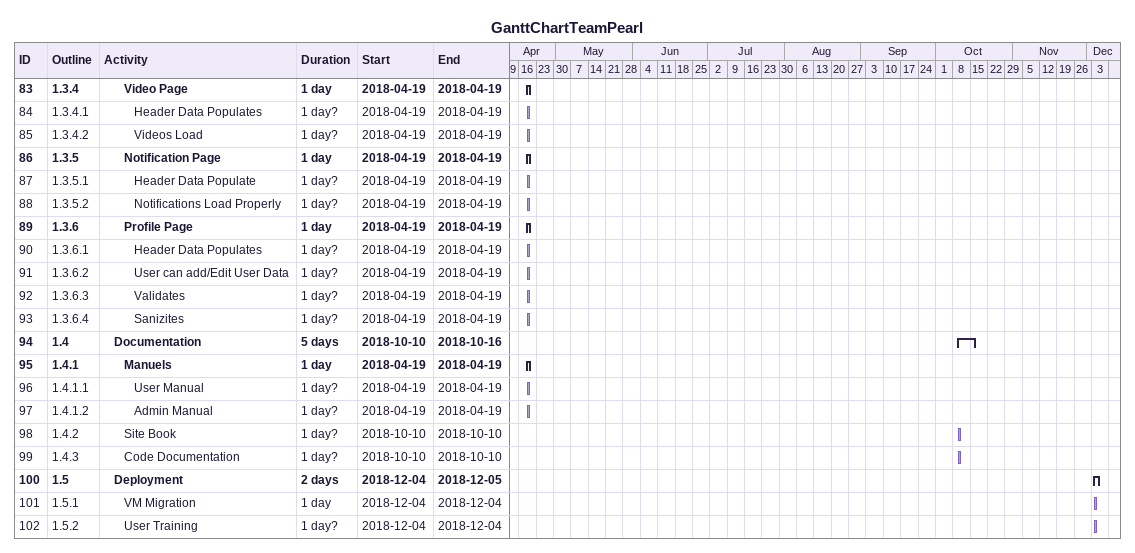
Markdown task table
GanttChartTeamPearl

| ID | WBS | Task | Duration | Start | Finish |
|---|---|---|---|---|---|
| 83 | 1.3.4 | **Video Page** | 1d | 2018-04-19 | 2018-04-19 |
| 84 | 1.3.4.1 | Header Data Populates | 1d? | 2018-04-19 | 2018-04-19 |
| 85 | 1.3.4.2 | Videos Load | 1d? | 2018-04-19 | 2018-04-19 |
| 86 | 1.3.5 | **Notification Page** | 1d | 2018-04-19 | 2018-04-19 |
| 87 | 1.3.5.1 | Header Data Populate | 1d? | 2018-04-19 | 2018-04-19 |
| 88 | 1.3.5.2 | Notifications Load Properly | 1d? | 2018-04-19 | 2018-04-19 |
| 89 | 1.3.6 | **Profile Page** | 1d | 2018-04-19 | 2018-04-19 |
| 90 | 1.3.6.1 | Header Data Populates | 1d? | 2018-04-19 | 2018-04-19 |
| 91 | 1.3.6.2 | User can add/Edit User Data | 1d? | 2018-04-19 | 2018-04-19 |
| 92 | 1.3.6.3 | Validates | 1d? | 2018-04-19 | 2018-04-19 |
| 93 | 1.3.6.4 | Sanizites | 1d? | 2018-04-19 | 2018-04-19 |
| 94 | 1.4 | **Documentation** | 5d | 2018-10-10 | 2018-10-16 |
| 95 | 1.4.1 | **Manuels** | 1d | 2018-04-19 | 2018-04-19 |
| 96 | 1.4.1.1 | User Manual | 1d? | 2018-04-19 | 2018-04-19 |
| 97 | 1.4.1.2 | Admin Manual | 1d? | 2018-04-19 | 2018-04-19 |
| 98 | 1.4.2 | Site Book | 1d? | 2018-10-10 | 2018-10-10 |
| 99 | 1.4.3 | Code Documentation | 1d? | 2018-10-10 | 2018-10-10 |
| 100 | 1.5 | **Deployment** | 2d | 2018-12-04 | 2018-12-05 |
| 101 | 1.5.1 | VM Migration | 1d | 2018-12-04 | 2018-12-04 |
| 102 | 1.5.2 | User Training | 1d? | 2018-12-04 | 2018-12-04 |
